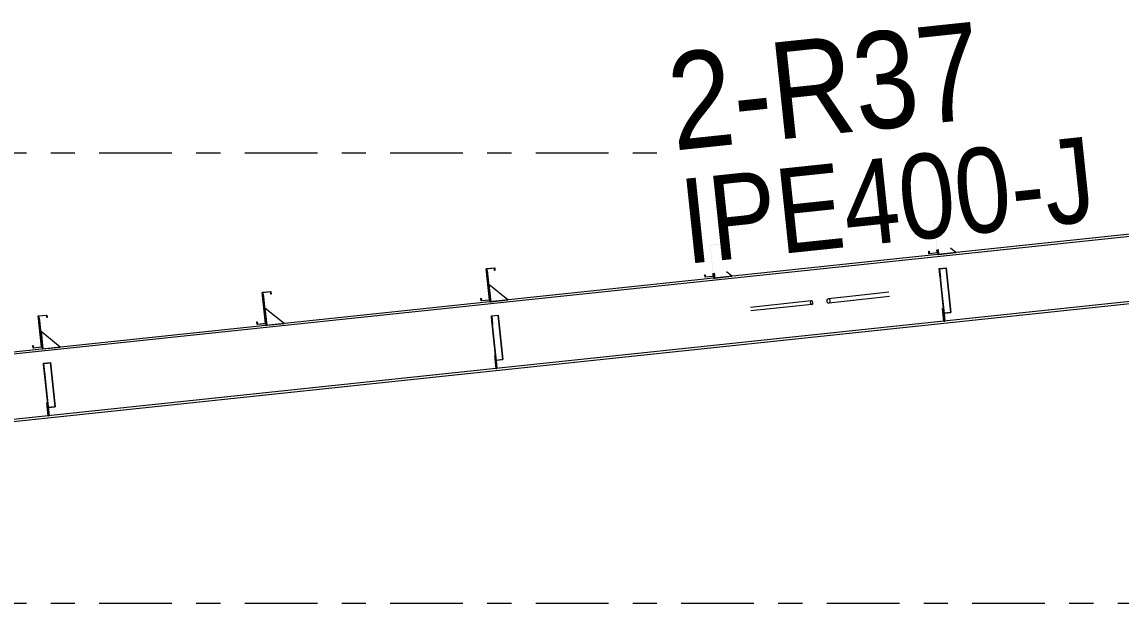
# Model space of a CAD drawing. Header units: millimetres. Extents: x -88 to 735, y -128 to 446.
# Drawn here: x 74.4 to 119.72, y 228.51 to 252.48 of the extents above; entities that cross this region are included whole.
import ezdxf

# ---------------------------------------------------------------- set-up
doc = ezdxf.new("R2010")
doc.units = ezdxf.units.MM
for name, pattern in [('XKITLINE00', [0]), ('XKITLINE02', [4, 2, -2]), ('XKITLINE03', [6, 3, -1, 1, -1])]:
    doc.linetypes.add(name, pattern=pattern)
for name, color, linetype, lineweight in [('Part', 2, 'Continuous', 0), ('PartMark', 7, 'Continuous', 0), ('S-grid', 1, 'Continuous', 0)]:
    doc.layers.add(name, color=color, linetype=linetype, lineweight=lineweight)
doc.styles.add('ARIAL', font='ARIAL.TTF')

# ---------------------------------------------------------------- blocks, each defined once
blk = doc.blocks.new('*A269')
at = {"layer": 'Part'}
blk.add_hatch(color=3, dxfattribs=at).paths.add_polyline_path([(75.29, 238.408), (75.574, 238.438), (75.576, 238.42), (75.306, 238.392), (75.342, 238.05), (75.328, 238.049)], flags=17)
blk = doc.blocks.new('*A280')
at = {"layer": 'Part'}
blk.add_hatch(color=3, dxfattribs=at).paths.add_polyline_path([(75.072, 240.353), (75.427, 240.391), (75.438, 240.284), (75.425, 240.283), (75.415, 240.376), (75.086, 240.342), (75.221, 239.062), (74.866, 239.024), (74.854, 239.131), (74.867, 239.132), (74.877, 239.038), (75.207, 239.073)], flags=17)
blk = doc.blocks.new('*A281')
at = {"layer": 'Part'}
blk.add_hatch(color=3, dxfattribs=at).paths.add_polyline_path([(84.306, 241.327), (84.661, 241.365), (84.673, 241.258), (84.66, 241.257), (84.65, 241.35), (84.32, 241.316), (84.455, 240.036), (84.1, 239.998), (84.089, 240.105), (84.102, 240.106), (84.112, 240.012), (84.441, 240.047)], flags=17)
blk = doc.blocks.new('*A282')
at = {"layer": 'Part'}
blk.add_hatch(color=3, dxfattribs=at).paths.add_polyline_path([(93.541, 242.301), (93.896, 242.339), (93.907, 242.232), (93.894, 242.231), (93.884, 242.324), (93.555, 242.29), (93.69, 241.01), (93.335, 240.972), (93.323, 241.079), (93.336, 241.08), (93.346, 240.986), (93.676, 241.021)], flags=17)
blk = doc.blocks.new('*A283')
at = {"layer": 'Part'}
blk.add_hatch(color=3, dxfattribs=at).paths.add_polyline_path([(93.759, 240.356), (94.043, 240.386), (94.045, 240.368), (93.775, 240.34), (93.811, 239.998), (93.797, 239.997)], flags=17)
blk = doc.blocks.new('*A284')
at = {"layer": 'Part'}
blk.add_hatch(color=3, dxfattribs=at).paths.add_polyline_path([(93.541, 242.301), (93.896, 242.339), (93.907, 242.232), (93.894, 242.231), (93.884, 242.324), (93.555, 242.29), (93.69, 241.01), (93.335, 240.972), (93.323, 241.079), (93.336, 241.08), (93.346, 240.986), (93.676, 241.021)], flags=17)
blk = doc.blocks.new('*A301')
at = {"layer": 'Part'}
blk.add_hatch(color=3, dxfattribs=at).paths.add_polyline_path([(75.072, 240.353), (75.427, 240.391), (75.438, 240.284), (75.425, 240.283), (75.415, 240.376), (75.086, 240.342), (75.221, 239.062), (74.866, 239.024), (74.854, 239.131), (74.867, 239.132), (74.877, 239.038), (75.207, 239.073)], flags=17)
blk = doc.blocks.new('*A302')
at = {"layer": 'Part'}
blk.add_hatch(color=3, dxfattribs=at).paths.add_polyline_path([(84.306, 241.327), (84.661, 241.365), (84.673, 241.258), (84.66, 241.257), (84.65, 241.35), (84.32, 241.316), (84.455, 240.036), (84.1, 239.998), (84.089, 240.105), (84.102, 240.106), (84.112, 240.012), (84.441, 240.047)], flags=17)
blk = doc.blocks.new('*A317')
at = {"layer": 'Part'}
blk.add_hatch(color=3, dxfattribs=at).paths.add_polyline_path([(102.775, 243.275), (103.13, 243.313), (103.142, 243.206), (103.129, 243.205), (103.119, 243.298), (102.789, 243.264), (102.924, 241.984), (102.569, 241.946), (102.558, 242.053), (102.571, 242.054), (102.581, 241.96), (102.91, 241.995)], flags=17)
blk = doc.blocks.new('*A318')
at = {"layer": 'Part'}
blk.add_hatch(color=3, dxfattribs=at).paths.add_polyline_path([(112.01, 244.249), (112.365, 244.287), (112.376, 244.18), (112.363, 244.179), (112.353, 244.273), (112.024, 244.238), (112.159, 242.958), (111.804, 242.92), (111.792, 243.027), (111.805, 243.028), (111.815, 242.934), (112.145, 242.969)], flags=17)
blk = doc.blocks.new('*A335')
at = {"layer": 'Part'}
blk.add_hatch(color=3, dxfattribs=at).paths.add_polyline_path([(102.775, 243.275), (103.13, 243.313), (103.142, 243.206), (103.129, 243.205), (103.119, 243.298), (102.789, 243.264), (102.924, 241.984), (102.569, 241.946), (102.558, 242.053), (102.571, 242.054), (102.581, 241.96), (102.91, 241.995)], flags=17)
blk = doc.blocks.new('*A336')
at = {"layer": 'Part'}
blk.add_hatch(color=3, dxfattribs=at).paths.add_polyline_path([(112.01, 244.249), (112.365, 244.287), (112.376, 244.18), (112.363, 244.179), (112.353, 244.273), (112.024, 244.238), (112.159, 242.958), (111.804, 242.92), (111.792, 243.027), (111.805, 243.028), (111.815, 242.934), (112.145, 242.969)], flags=17)
blk = doc.blocks.new('*A339')
at = {"layer": 'Part'}
blk.add_hatch(color=3, dxfattribs=at).paths.add_polyline_path([(112.228, 242.305), (112.512, 242.334), (112.514, 242.316), (112.244, 242.288), (112.28, 241.946), (112.266, 241.945)], flags=17)
blk = doc.blocks.new('*A1350')
at = {"layer": 'S-grid', "color": 1, "linetype": 'XKITLINE03', "lineweight": 0}
blk.add_line((-48.412, 247.082), (100.797, 247.082), dxfattribs=at)
blk = doc.blocks.new('*A1351')
at = {"layer": 'S-grid', "color": 1, "linetype": 'XKITLINE03', "lineweight": 0}
blk.add_line((-48.412, 228.511), (395.032, 228.511), dxfattribs=at)
blk = doc.blocks.new('*A1394')
at = {"layer": 'Part', "color": 2, "linetype": 'XKITLINE00', "lineweight": 0}
for p, q in [((121.946, 243.918), (59.689, 237.352)), ((121.954, 243.847), (121.956, 243.826)), ((121.956, 243.826), (59.698, 237.259)), ((122.236, 241.169), (66.568, 235.297)), ((122.236, 241.169), (122.246, 241.077)), ((122.246, 241.077), (66.578, 235.205)), ((66.284, 235.268), (59.979, 234.602)), ((66.294, 235.175), (59.988, 234.51))]:
    blk.add_line(p, q, dxfattribs=at)
at = {"layer": 'Part', "color": 7, "linetype": 'XKITLINE02', "lineweight": 0}
for p, q in [((121.946, 243.918), (121.954, 243.847)), ((121.956, 243.826), (122.236, 241.169)), ((59.689, 237.352), (59.988, 234.51)), ((66.568, 235.297), (66.284, 235.268)), ((66.578, 235.205), (66.294, 235.175))]:
    blk.add_line(p, q, dxfattribs=at)
blk = doc.blocks.new('*A1442')
at = {"layer": 'Part', "color": 2, "linetype": 'XKITLINE00', "lineweight": 0}
blk.add_line((75.974, 239.069), (75.189, 239.705), dxfattribs=at)
at = {"layer": 'Part', "color": 7, "linetype": 'XKITLINE02', "lineweight": 0}
for p, q in [((75.189, 239.705), (75.264, 238.994)), ((75.264, 238.994), (75.974, 239.069))]:
    blk.add_line(p, q, dxfattribs=at)
blk = doc.blocks.new('*A1443')
at = {"layer": 'Part', "color": 2, "linetype": 'XKITLINE00', "lineweight": 0}
for p, q in [((75.427, 236.771), (75.462, 236.774)), ((75.483, 236.238), (75.427, 236.771)), ((75.486, 236.552), (75.518, 236.242))]:
    blk.add_line(p, q, dxfattribs=at)
at = {"layer": 'Part', "color": 7, "linetype": 'XKITLINE02', "lineweight": 0}
for p, q in [((75.462, 236.774), (75.486, 236.552)), ((75.472, 236.344), (75.507, 236.348)), ((75.518, 236.242), (75.483, 236.238))]:
    blk.add_line(p, q, dxfattribs=at)
blk = doc.blocks.new('*A1444')
at = {"layer": 'Part', "color": 2, "linetype": 'XKITLINE00', "lineweight": 0}
for p, q in [((75.129, 240.273), (75.093, 240.269)), ((75.264, 238.994), (75.129, 240.273)), ((75.221, 239.062), (75.228, 238.991))]:
    blk.add_line(p, q, dxfattribs=at)
at = {"layer": 'Part', "color": 7, "linetype": 'XKITLINE02', "lineweight": 0}
for p, q in [((75.093, 240.269), (75.221, 239.062)), ((75.228, 238.991), (75.264, 238.994))]:
    blk.add_line(p, q, dxfattribs=at)
blk = doc.blocks.new('*A1445')
at = {"layer": 'Part', "color": 7, "linetype": 'XKITLINE02', "lineweight": 0}
for p, q in [((75.462, 236.774), (75.427, 236.771)), ((75.427, 236.771), (75.483, 236.238)), ((75.518, 236.242), (75.462, 236.774)), ((75.472, 236.344), (75.507, 236.348)), ((75.483, 236.238), (75.518, 236.242))]:
    blk.add_line(p, q, dxfattribs=at)
blk = doc.blocks.new('*A1446')
at = {"layer": 'Part', "color": 7, "linetype": 'XKITLINE02', "lineweight": 0}
for p, q in [((75.506, 236.361), (75.29, 238.408)), ((75.52, 236.363), (75.306, 238.392)), ((75.767, 236.604), (75.574, 238.438)), ((75.482, 236.586), (75.766, 236.616)), ((75.497, 236.576), (75.767, 236.604)), ((75.506, 236.361), (75.52, 236.363))]:
    blk.add_line(p, q, dxfattribs=at)
blk = doc.blocks.new('*A1447')
at = {"layer": 'Part', "color": 2, "linetype": 'XKITLINE00', "lineweight": 0}
for p, q in [((75.29, 238.408), (75.574, 238.438)), ((75.328, 238.049), (75.29, 238.408)), ((75.306, 238.392), (75.576, 238.42)), ((75.52, 236.363), (75.306, 238.392)), ((75.574, 238.438), (75.767, 236.604)), ((75.328, 238.049), (75.342, 238.05)), ((75.328, 238.049), (75.486, 236.552)), ((75.497, 236.576), (75.767, 236.604)), ((75.506, 236.361), (75.52, 236.363))]:
    blk.add_line(p, q, dxfattribs=at)
at = {"layer": 'Part', "color": 7, "linetype": 'XKITLINE02', "lineweight": 0}
for p, q in [((75.482, 236.586), (75.766, 236.616)), ((75.486, 236.552), (75.506, 236.361))]:
    blk.add_line(p, q, dxfattribs=at)
blk = doc.blocks.new('*A1448')
at = {"layer": 'Part', "color": 2, "linetype": 'XKITLINE00', "lineweight": 0}
blk.add_line((85.209, 240.043), (84.423, 240.679), dxfattribs=at)
at = {"layer": 'Part', "color": 7, "linetype": 'XKITLINE02', "lineweight": 0}
for p, q in [((84.423, 240.679), (84.498, 239.968)), ((84.498, 239.968), (85.209, 240.043))]:
    blk.add_line(p, q, dxfattribs=at)
blk = doc.blocks.new('*A1449')
at = {"layer": 'Part', "color": 2, "linetype": 'XKITLINE00', "lineweight": 0}
for p, q in [((84.363, 241.247), (84.328, 241.243)), ((84.498, 239.968), (84.363, 241.247)), ((84.455, 240.036), (84.463, 239.965))]:
    blk.add_line(p, q, dxfattribs=at)
at = {"layer": 'Part', "color": 7, "linetype": 'XKITLINE02', "lineweight": 0}
for p, q in [((84.328, 241.243), (84.455, 240.036)), ((84.463, 239.965), (84.498, 239.968))]:
    blk.add_line(p, q, dxfattribs=at)
blk = doc.blocks.new('*A1462')
at = {"layer": 'Part', "color": 2, "linetype": 'XKITLINE00', "lineweight": 0}
for p, q in [((75.072, 240.353), (75.427, 240.391)), ((75.207, 239.073), (75.072, 240.353)), ((75.415, 240.376), (75.086, 240.342)), ((75.086, 240.342), (75.221, 239.062)), ((75.425, 240.283), (75.415, 240.376)), ((75.438, 240.284), (75.425, 240.283)), ((75.427, 240.391), (75.438, 240.284)), ((74.854, 239.131), (74.867, 239.132)), ((74.866, 239.024), (74.854, 239.131)), ((75.221, 239.062), (74.866, 239.024)), ((74.867, 239.132), (74.877, 239.038)), ((74.877, 239.038), (75.207, 239.073))]:
    blk.add_line(p, q, dxfattribs=at)
blk = doc.blocks.new('*A1463')
at = {"layer": 'Part', "color": 2, "linetype": 'XKITLINE00', "lineweight": 0}
for p, q in [((84.306, 241.327), (84.661, 241.365)), ((84.441, 240.047), (84.306, 241.327)), ((84.65, 241.35), (84.32, 241.316)), ((84.32, 241.316), (84.455, 240.036)), ((84.66, 241.257), (84.65, 241.35)), ((84.673, 241.258), (84.66, 241.257)), ((84.661, 241.365), (84.673, 241.258)), ((84.089, 240.105), (84.102, 240.106)), ((84.1, 239.998), (84.089, 240.105)), ((84.455, 240.036), (84.1, 239.998)), ((84.102, 240.106), (84.112, 240.012)), ((84.112, 240.012), (84.441, 240.047))]:
    blk.add_line(p, q, dxfattribs=at)
blk = doc.blocks.new('*A1464')
at = {"layer": 'Part', "color": 2, "linetype": 'XKITLINE00', "lineweight": 0}
for p, q in [((93.541, 242.301), (93.896, 242.339)), ((93.676, 241.021), (93.541, 242.301)), ((93.884, 242.324), (93.555, 242.29)), ((93.555, 242.29), (93.69, 241.01)), ((93.894, 242.231), (93.884, 242.324)), ((93.907, 242.232), (93.894, 242.231)), ((93.896, 242.339), (93.907, 242.232)), ((93.323, 241.079), (93.336, 241.08)), ((93.335, 240.972), (93.323, 241.079)), ((93.69, 241.01), (93.335, 240.972)), ((93.336, 241.08), (93.346, 240.986)), ((93.346, 240.986), (93.676, 241.021))]:
    blk.add_line(p, q, dxfattribs=at)
blk = doc.blocks.new('*A1465')
at = {"layer": 'Part', "color": 2, "linetype": 'XKITLINE00', "lineweight": 0}
for p, q in [((93.759, 240.356), (94.043, 240.386)), ((93.797, 239.997), (93.759, 240.356)), ((94.045, 240.368), (93.775, 240.34)), ((93.775, 240.34), (93.811, 239.998)), ((94.043, 240.386), (94.236, 238.552)), ((93.811, 239.998), (93.797, 239.997)), ((93.797, 239.997), (93.955, 238.5)), ((93.989, 238.311), (93.811, 239.998)), ((93.966, 238.524), (94.236, 238.552)), ((93.975, 238.309), (93.989, 238.311))]:
    blk.add_line(p, q, dxfattribs=at)
at = {"layer": 'Part', "color": 7, "linetype": 'XKITLINE02', "lineweight": 0}
for p, q in [((93.951, 238.534), (94.235, 238.564)), ((93.955, 238.5), (93.975, 238.309))]:
    blk.add_line(p, q, dxfattribs=at)
blk = doc.blocks.new('*A1466')
at = {"layer": 'Part', "color": 7, "linetype": 'XKITLINE02', "lineweight": 0}
for p, q in [((93.975, 238.309), (93.759, 240.356)), ((93.989, 238.311), (93.775, 240.34)), ((94.236, 238.552), (94.043, 240.386)), ((93.951, 238.534), (94.235, 238.564)), ((93.966, 238.524), (94.236, 238.552)), ((93.975, 238.309), (93.989, 238.311))]:
    blk.add_line(p, q, dxfattribs=at)
blk = doc.blocks.new('*A1467')
at = {"layer": 'Part', "color": 7, "linetype": 'XKITLINE02', "lineweight": 0}
for p, q in [((93.931, 238.722), (93.896, 238.719)), ((93.896, 238.719), (93.952, 238.186)), ((93.987, 238.19), (93.931, 238.722)), ((93.94, 238.292), (93.976, 238.296)), ((93.952, 238.186), (93.987, 238.19))]:
    blk.add_line(p, q, dxfattribs=at)
blk = doc.blocks.new('*A1468')
at = {"layer": 'Part', "color": 2, "linetype": 'XKITLINE00', "lineweight": 0}
for p, q in [((93.598, 242.221), (93.562, 242.217)), ((93.733, 240.942), (93.598, 242.221)), ((93.69, 241.01), (93.697, 240.939))]:
    blk.add_line(p, q, dxfattribs=at)
at = {"layer": 'Part', "color": 7, "linetype": 'XKITLINE02', "lineweight": 0}
for p, q in [((93.562, 242.217), (93.69, 241.01)), ((93.697, 240.939), (93.733, 240.942))]:
    blk.add_line(p, q, dxfattribs=at)
blk = doc.blocks.new('*A1469')
at = {"layer": 'Part', "color": 2, "linetype": 'XKITLINE00', "lineweight": 0}
for p, q in [((93.896, 238.719), (93.931, 238.722)), ((93.952, 238.186), (93.896, 238.719)), ((93.955, 238.5), (93.987, 238.19))]:
    blk.add_line(p, q, dxfattribs=at)
at = {"layer": 'Part', "color": 7, "linetype": 'XKITLINE02', "lineweight": 0}
for p, q in [((93.931, 238.722), (93.955, 238.5)), ((93.94, 238.292), (93.976, 238.296)), ((93.987, 238.19), (93.952, 238.186))]:
    blk.add_line(p, q, dxfattribs=at)
blk = doc.blocks.new('*A1470')
at = {"layer": 'Part', "color": 2, "linetype": 'XKITLINE00', "lineweight": 0}
blk.add_line((94.443, 241.017), (93.658, 241.653), dxfattribs=at)
at = {"layer": 'Part', "color": 7, "linetype": 'XKITLINE02', "lineweight": 0}
for p, q in [((93.658, 241.653), (93.733, 240.942)), ((93.733, 240.942), (94.443, 241.017))]:
    blk.add_line(p, q, dxfattribs=at)
blk = doc.blocks.new('*A1471')
at = {"layer": 'Part', "color": 2, "linetype": 'XKITLINE00', "lineweight": 0}
for p, q in [((93.541, 242.301), (93.896, 242.339)), ((93.676, 241.021), (93.541, 242.301)), ((93.884, 242.324), (93.555, 242.29)), ((93.555, 242.29), (93.69, 241.01)), ((93.894, 242.231), (93.884, 242.324)), ((93.907, 242.232), (93.894, 242.231)), ((93.896, 242.339), (93.907, 242.232)), ((93.323, 241.079), (93.336, 241.08)), ((93.335, 240.972), (93.323, 241.079)), ((93.69, 241.01), (93.335, 240.972)), ((93.336, 241.08), (93.346, 240.986)), ((93.346, 240.986), (93.676, 241.021))]:
    blk.add_line(p, q, dxfattribs=at)
blk = doc.blocks.new('*A1541')
at = {"layer": 'Part', "color": 2, "linetype": 'XKITLINE00', "lineweight": 0}
for p, q in [((75.072, 240.353), (75.427, 240.391)), ((75.207, 239.073), (75.072, 240.353)), ((75.415, 240.376), (75.086, 240.342)), ((75.086, 240.342), (75.221, 239.062)), ((75.425, 240.283), (75.415, 240.376)), ((75.438, 240.284), (75.425, 240.283)), ((75.427, 240.391), (75.438, 240.284)), ((74.854, 239.131), (74.867, 239.132)), ((74.866, 239.024), (74.854, 239.131)), ((75.221, 239.062), (74.866, 239.024)), ((74.867, 239.132), (74.877, 239.038)), ((74.877, 239.038), (75.207, 239.073))]:
    blk.add_line(p, q, dxfattribs=at)
blk = doc.blocks.new('*A1542')
at = {"layer": 'Part', "color": 2, "linetype": 'XKITLINE00', "lineweight": 0}
for p, q in [((84.306, 241.327), (84.661, 241.365)), ((84.441, 240.047), (84.306, 241.327)), ((84.65, 241.35), (84.32, 241.316)), ((84.32, 241.316), (84.455, 240.036)), ((84.66, 241.257), (84.65, 241.35)), ((84.673, 241.258), (84.66, 241.257)), ((84.661, 241.365), (84.673, 241.258)), ((84.089, 240.105), (84.102, 240.106)), ((84.1, 239.998), (84.089, 240.105)), ((84.455, 240.036), (84.1, 239.998)), ((84.102, 240.106), (84.112, 240.012)), ((84.112, 240.012), (84.441, 240.047))]:
    blk.add_line(p, q, dxfattribs=at)
blk = doc.blocks.new('*A1601')
at = {"layer": 'Part', "color": 2, "linetype": 'XKITLINE00', "lineweight": 0}
for p, q in [((102.558, 242.053), (102.571, 242.054)), ((102.569, 241.946), (102.558, 242.053)), ((102.571, 242.054), (102.581, 241.96)), ((102.91, 241.995), (102.898, 242.11)), ((102.911, 242.112), (102.924, 241.984)), ((102.924, 241.984), (102.569, 241.946)), ((102.581, 241.96), (102.91, 241.995))]:
    blk.add_line(p, q, dxfattribs=at)
blk = doc.blocks.new('*A1602')
at = {"layer": 'Part', "color": 2, "linetype": 'XKITLINE00', "lineweight": 0}
for p, q in [((111.792, 243.027), (111.805, 243.028)), ((111.804, 242.92), (111.792, 243.027)), ((112.159, 242.958), (111.804, 242.92)), ((111.805, 243.028), (111.815, 242.934)), ((111.815, 242.934), (112.145, 242.969)), ((112.145, 242.969), (112.132, 243.084)), ((112.145, 243.086), (112.159, 242.958))]:
    blk.add_line(p, q, dxfattribs=at)
blk = doc.blocks.new('*A1692')
at = {"layer": 'Part', "color": 7, "linetype": 'XKITLINE02', "lineweight": 0}
for p, q in [((106.433, 240.917), (104.326, 240.695)), ((106.448, 240.775), (104.341, 240.553))]:
    blk.add_line(p, q, dxfattribs=at)
at = {"layer": 'Part', "color": 2, "linetype": 'XKITLINE00', "lineweight": 0}
for p, q in [((106.957, 240.973), (106.433, 240.917)), ((106.972, 240.83), (106.448, 240.775)), ((106.921, 240.948), (106.91, 240.896)), ((106.91, 240.896), (106.932, 240.847)), ((106.957, 240.973), (106.921, 240.948)), ((106.932, 240.847), (106.972, 240.83)), ((106.998, 240.956), (106.957, 240.973)), ((106.972, 240.83), (107.009, 240.855)), ((107.019, 240.907), (106.998, 240.956)), ((107.009, 240.855), (107.019, 240.907))]:
    blk.add_line(p, q, dxfattribs=at)
blk = doc.blocks.new('*A1693')
at = {"layer": 'Part', "color": 2, "linetype": 'XKITLINE00', "lineweight": 0}
for p, q in [((108.161, 241.118), (107.654, 241.064)), ((107.598, 241.013), (107.594, 240.968)), ((107.594, 240.968), (107.608, 240.924)), ((107.62, 241.048), (107.598, 241.013)), ((107.608, 240.924), (107.637, 240.895)), ((107.654, 241.064), (107.62, 241.048)), ((107.637, 240.895), (107.673, 240.886)), ((107.69, 241.056), (107.654, 241.064)), ((108.18, 240.94), (107.673, 240.886)), ((107.673, 240.886), (107.706, 240.902)), ((107.719, 241.026), (107.69, 241.056)), ((107.706, 240.902), (107.728, 240.937)), ((107.733, 240.983), (107.719, 241.026)), ((107.728, 240.937), (107.733, 240.983))]:
    blk.add_line(p, q, dxfattribs=at)
at = {"layer": 'Part', "color": 7, "linetype": 'XKITLINE02', "lineweight": 0}
for p, q in [((110.155, 241.328), (108.161, 241.118)), ((110.174, 241.15), (108.18, 240.94))]:
    blk.add_line(p, q, dxfattribs=at)
blk = doc.blocks.new('*A1694')
at = {"layer": 'Part', "color": 2, "linetype": 'XKITLINE00', "lineweight": 0}
for p, q in [((102.558, 242.053), (102.571, 242.054)), ((102.569, 241.946), (102.558, 242.053)), ((102.571, 242.054), (102.581, 241.96)), ((102.91, 241.995), (102.898, 242.11)), ((102.911, 242.112), (102.924, 241.984)), ((102.924, 241.984), (102.569, 241.946)), ((102.581, 241.96), (102.91, 241.995))]:
    blk.add_line(p, q, dxfattribs=at)
blk = doc.blocks.new('*A1695')
at = {"layer": 'Part', "color": 2, "linetype": 'XKITLINE00', "lineweight": 0}
for p, q in [((111.792, 243.027), (111.805, 243.028)), ((111.804, 242.92), (111.792, 243.027)), ((112.159, 242.958), (111.804, 242.92)), ((111.805, 243.028), (111.815, 242.934)), ((111.815, 242.934), (112.145, 242.969)), ((112.145, 242.969), (112.132, 243.084)), ((112.145, 243.086), (112.159, 242.958))]:
    blk.add_line(p, q, dxfattribs=at)
blk = doc.blocks.new('*A1698')
at = {"layer": 'Part', "color": 7, "linetype": 'XKITLINE02', "lineweight": 0}
for p, q in [((102.911, 242.112), (102.924, 241.984)), ((102.932, 241.913), (102.967, 241.916))]:
    blk.add_line(p, q, dxfattribs=at)
at = {"layer": 'Part', "color": 2, "linetype": 'XKITLINE00', "lineweight": 0}
for p, q in [((102.967, 241.916), (102.946, 242.115)), ((102.924, 241.984), (102.932, 241.913))]:
    blk.add_line(p, q, dxfattribs=at)
blk = doc.blocks.new('*A1699')
at = {"layer": 'Part', "color": 7, "linetype": 'XKITLINE02', "lineweight": 0}
for p, q in [((102.946, 242.115), (102.967, 241.916)), ((102.967, 241.916), (103.678, 241.991))]:
    blk.add_line(p, q, dxfattribs=at)
at = {"layer": 'Part', "color": 2, "linetype": 'XKITLINE00', "lineweight": 0}
blk.add_line((103.678, 241.991), (103.458, 242.169), dxfattribs=at)
blk = doc.blocks.new('*A1700')
at = {"layer": 'Part', "color": 7, "linetype": 'XKITLINE02', "lineweight": 0}
for p, q in [((112.181, 243.089), (112.202, 242.89)), ((112.202, 242.89), (112.912, 242.965))]:
    blk.add_line(p, q, dxfattribs=at)
at = {"layer": 'Part', "color": 2, "linetype": 'XKITLINE00', "lineweight": 0}
blk.add_line((112.912, 242.965), (112.692, 243.143), dxfattribs=at)
blk = doc.blocks.new('*A1701')
at = {"layer": 'Part', "color": 2, "linetype": 'XKITLINE00', "lineweight": 0}
for p, q in [((112.365, 240.667), (112.4, 240.67)), ((112.421, 240.134), (112.365, 240.667)), ((112.424, 240.448), (112.456, 240.138))]:
    blk.add_line(p, q, dxfattribs=at)
at = {"layer": 'Part', "color": 7, "linetype": 'XKITLINE02', "lineweight": 0}
for p, q in [((112.4, 240.67), (112.424, 240.448)), ((112.409, 240.24), (112.445, 240.244)), ((112.456, 240.138), (112.421, 240.134))]:
    blk.add_line(p, q, dxfattribs=at)
blk = doc.blocks.new('*A1702')
at = {"layer": 'Part', "color": 7, "linetype": 'XKITLINE02', "lineweight": 0}
for p, q in [((112.145, 243.086), (112.159, 242.958)), ((112.166, 242.887), (112.202, 242.89))]:
    blk.add_line(p, q, dxfattribs=at)
at = {"layer": 'Part', "color": 2, "linetype": 'XKITLINE00', "lineweight": 0}
for p, q in [((112.159, 242.958), (112.166, 242.887)), ((112.202, 242.89), (112.181, 243.089))]:
    blk.add_line(p, q, dxfattribs=at)
blk = doc.blocks.new('*A1703')
at = {"layer": 'Part', "color": 7, "linetype": 'XKITLINE02', "lineweight": 0}
for p, q in [((112.4, 240.67), (112.365, 240.667)), ((112.365, 240.667), (112.421, 240.134)), ((112.456, 240.138), (112.4, 240.67)), ((112.409, 240.24), (112.445, 240.244)), ((112.421, 240.134), (112.456, 240.138))]:
    blk.add_line(p, q, dxfattribs=at)
blk = doc.blocks.new('*A1704')
at = {"layer": 'Part', "color": 7, "linetype": 'XKITLINE02', "lineweight": 0}
for p, q in [((112.444, 240.257), (112.228, 242.305)), ((112.458, 240.259), (112.244, 242.288)), ((112.705, 240.501), (112.512, 242.334)), ((112.42, 240.482), (112.704, 240.512)), ((112.435, 240.472), (112.705, 240.501)), ((112.444, 240.257), (112.458, 240.259))]:
    blk.add_line(p, q, dxfattribs=at)
blk = doc.blocks.new('*A1705')
at = {"layer": 'Part', "color": 2, "linetype": 'XKITLINE00', "lineweight": 0}
for p, q in [((112.228, 242.305), (112.512, 242.334)), ((112.266, 241.945), (112.228, 242.305)), ((112.514, 242.316), (112.244, 242.288)), ((112.244, 242.288), (112.28, 241.946)), ((112.512, 242.334), (112.705, 240.501)), ((112.28, 241.946), (112.266, 241.945)), ((112.266, 241.945), (112.424, 240.448)), ((112.458, 240.259), (112.28, 241.946)), ((112.435, 240.472), (112.705, 240.501)), ((112.444, 240.257), (112.458, 240.259))]:
    blk.add_line(p, q, dxfattribs=at)
at = {"layer": 'Part', "color": 7, "linetype": 'XKITLINE02', "lineweight": 0}
for p, q in [((112.42, 240.482), (112.704, 240.512)), ((112.424, 240.448), (112.444, 240.257))]:
    blk.add_line(p, q, dxfattribs=at)
blk = doc.blocks.new('*A2692')
at = {"layer": 'PartMark', "color": 3, "style": 'ARIAL', "width": 0.85}
blk.add_text('2-R37', height=4, rotation=6.0218, dxfattribs=at).set_placement((101.291, 247.17))
at = {"layer": 'PartMark', "color": 7, "style": 'ARIAL', "width": 0.85}
blk.add_text('IPE400-J', height=3.5, rotation=6.0218, dxfattribs=at).set_placement((101.784, 242.495))

msp = doc.modelspace()

# ---------------------------------------------------------------- block references
at = {"lineweight": 0}
for name in ['*A2692', '*A1350', '*A318', '*A336', '*A1394', '*A317', '*A335', '*A1602', '*A1695', '*A1702', '*A1700', '*A282', '*A284', '*A1464', '*A1471', '*A1468', '*A1601', '*A1694', '*A1698', '*A1699', '*A339', '*A1704', '*A1705', '*A1470', '*A281', '*A302', '*A1463', '*A1542', '*A1449', '*A1693', '*A1448', '*A1692', '*A1701', '*A1703', '*A280', '*A301', '*A1462', '*A1541', '*A1444', '*A283', '*A1465', '*A1466', '*A1442', '*A269', '*A1446', '*A1447', '*A1467', '*A1469', '*A1443', '*A1445', '*A1351']:
    msp.add_blockref(name, (0, 0), dxfattribs=at)

doc.saveas('drawing.dxf')
